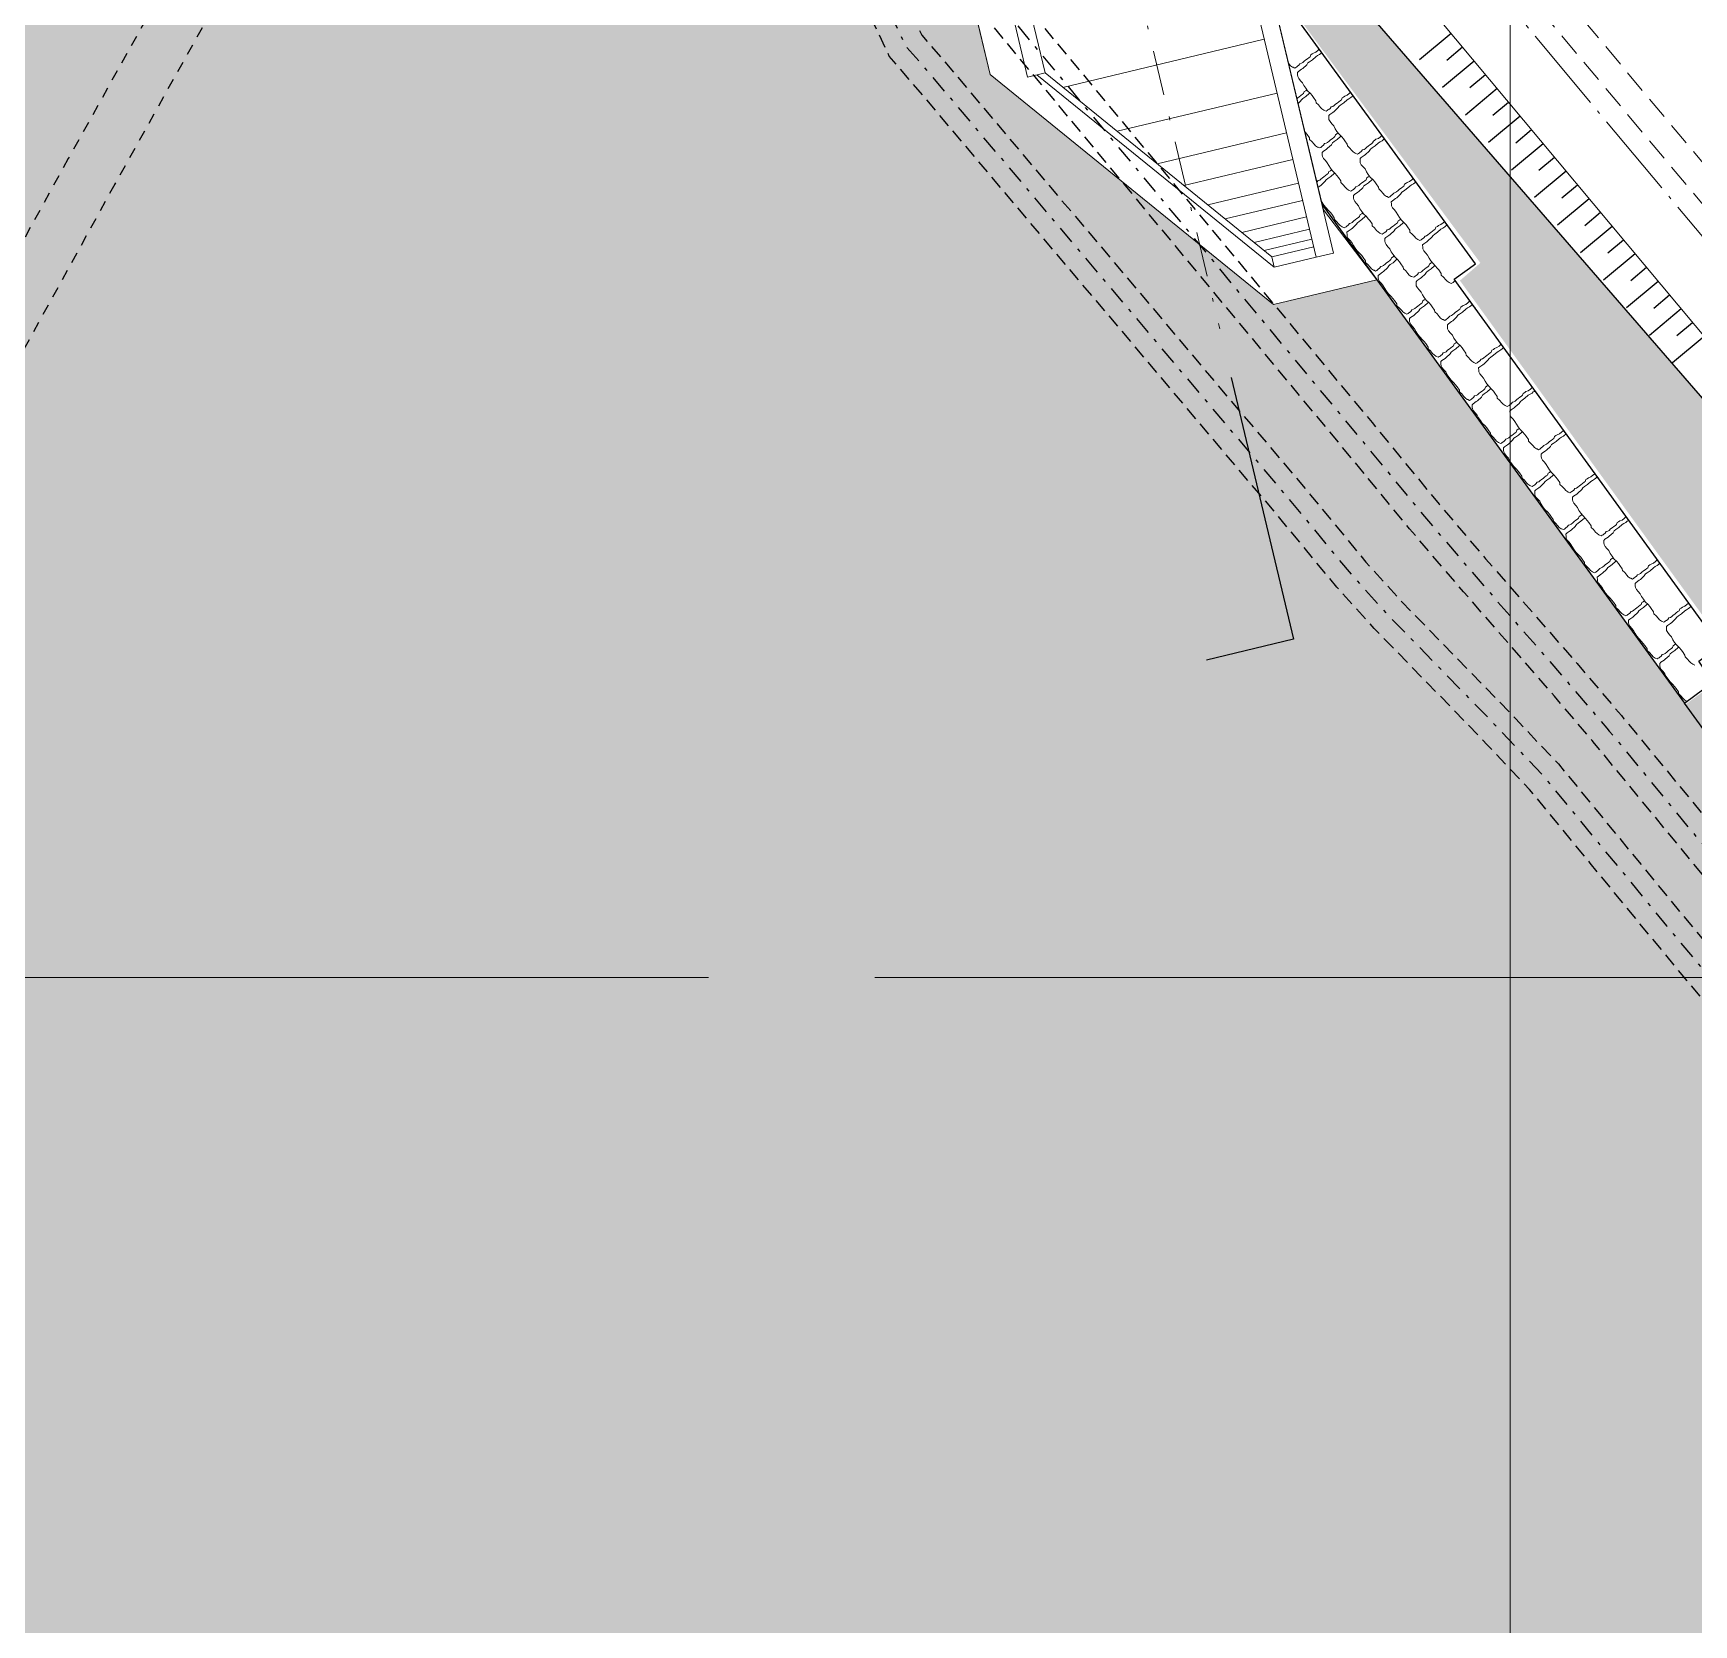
# Model space of a CAD drawing. Extents: x 61466 to 63015, y 108404 to 110397.
# Drawn here: x 62458.83 to 62505.11, y 109037.04 to 109081.38 of the extents above; entities that cross this region are included whole.
import ezdxf
from ezdxf.enums import TextEntityAlignment as Align

# ---------------------------------------------------------------- set-up
doc = ezdxf.new("R2010")
doc.units = 0
doc.header["$LTSCALE"] = 1.000015
doc.header["$MEASUREMENT"] = 0
for name, pattern in [('ACAD_ISO04W100', [30, 24, -3, 0, -3]), ('DOT', [0.55, 0.3, -0.25]), ('NASCOSTA', [9.525, 6.35, -3.175]), ('TRATTEGGIATA2', [0.375, 0.25, -0.125]), ('TRATTOPUNTO2', [0.5, 0.25, -0.125, 0, -0.125])]:
    doc.linetypes.add(name, pattern=pattern)
for name, color, linetype in [('Bâti', 7, 'Continuous'), ('colore lago', 131, 'Continuous'), ('Conduite 1000', 170, 'Continuous'), ('coordinate', 2, 'Continuous'), ('Limite fiume', 6, 'Continuous'), ('LIN010CO', 2, 'Continuous'), ('LIN010TR', 2, 'NASCOSTA'), ('LIN018CO', 6, 'Continuous'), ('LIN018TR', 6, 'NASCOSTA'), ('LIN025CO', 7, 'Continuous'), ('LIN07CO', 4, 'Continuous'), ('sezioni', 7, 'Continuous'), ('TEXT050', 3, 'Continuous'), ('TRATTCOLO-32', 255, 'Continuous')]:
    doc.layers.add(name, color=color, linetype=linetype)
doc.layers.add('Colori bordi', color=5, linetype='Continuous', plot=False)
doc.styles.add('ARIAL', font='arial.ttf')

# ---------------------------------------------------------------- blocks, each defined once
blk = doc.blocks.new('SEZ2')
at = {"layer": 'LIN07CO'}
for p, q in [((0, 0), (0, -1.5)), ((0, -1.5), (-0.5, -1.5))]:
    blk.add_line(p, q, dxfattribs=at)
at = {"layer": 'TEXT050', "style": 'ARIAL'}
blk.add_attdef('NOME_SEZIONE', text='', height=0.4, dxfattribs=at).set_placement((-0.25, -1.162), align=Align.MIDDLE)
blk = doc.blocks.new('CONTORNO')
at = {"layer": 'Colori bordi', "lineweight": 0, "ltscale": 2, "flags": 128}
blk.add_lwpolyline([(18.407, -96.98), (19.153, -100.108), (27.051, -106.511), (29.932, -105.824), (28.44, -103.877), (26.165, -94.334)], dxfattribs=at)

msp = doc.modelspace()

# ---------------------------------------------------------------- hatches: boundary and pattern name
at = {"layer": 'colore lago', "linetype": 'Continuous', "lineweight": 0}
msp.add_hatch(color=256, dxfattribs=at).paths.add_polyline_path([(62547.915, 108981.848), (62544.897, 108992.078), (62544.493, 108999.722), (62545.356, 109007.77), (62543.608, 109014.677), (62537.06, 109023.502), (62530.397, 109028.933), (62527.61, 109033.134), (62523.513, 109038.433), (62517.305, 109044.58), (62515.162, 109044.354), (62513.59, 109046.058), (62513.852, 109050.317), (62504.852, 109062.712), (62496.282, 109074.515), (62493.401, 109073.828), (62485.503, 109080.232), (62484.758, 109083.359), (62471.397, 109099.351), (62471.521, 109099.452), (62471.307, 109099.701), (62466.582, 109105.211), (62461.323, 109110.74), (62452.234, 109119.979), (62445.975, 109126.426), (62438.597, 109134.064), (62431.968, 109141.122), (62422.759, 109151.454), (62419.614, 109155.501), (62408.579, 109170.983), (62402.883, 109180.12), (62402.43, 109179.839), (62397.589, 109176.833), (62392.271, 109173.531), (62379.582, 109165.652), (62385.62, 109155.991), (62400.115, 109132.797), (62397.691, 109131.271), (62399.555, 109128.084), (62400.542, 109126.068), (62402.182, 109121.716), (62403.779, 109117.447), (62405.518, 109113.299), (62408.196, 109107.959), (62411.192, 109102.878), (62415.156, 109096.611), (62417.677, 109092.552), (62418.985, 109090.446), (62423.804, 109082.811), (62427.401, 109077.137), (62428.917, 109077.401), (62431.999, 109075.554), (62435.209, 109072.174), (62435.248, 109063.446), (62442.532, 109052.816), (62448.327, 109045.342), (62457.902, 109033.177), (62469.007, 109017.402), (62468.89, 109017.052), (62477.152, 109004.914), (62486.864, 108991.082), (62496.889, 108973.607), (62504.8, 108959.046), (62555.468, 108959.046), (62553.625, 108965.356), (62549.503, 108976.649)])
at = {"layer": 'LIN010CO', "linetype": 'Continuous', "lineweight": 0}
h = msp.add_hatch(dxfattribs=at)
h.set_pattern_fill('DOTS', color=256, scale=5, angle=-45, style=0)
h.set_pattern_definition([(225, (0, 555.0712), (0.11048543456, -0.3314563037), [0, -0.3125])])
h.paths.add_polyline_path([(62504.878, 109062.676), (62505.742, 109063.303), (62505.354, 109063.866), (62505.963, 109064.327), (62498.597, 109074.489), (62499.167, 109074.982), (62493.894, 109082.092), (62493.514, 109081.816), (62492.516, 109086.005), (62507.543, 109068.687), (62507.737, 109068.849), (62513.187, 109062.326), (62513.381, 109062.488), (62516.504, 109058.75), (62516.063, 109058.382), (62524.715, 109049.817), (62523.716, 109048.971), (62524.201, 109048.402), (62513.852, 109050.317)])

# ---------------------------------------------------------------- linework, layer by layer
at = {"layer": 'Bâti', "linetype": 'DOT'}
for p, q in [((62465.739, 109088.494), (62459.812, 109077.892)), ((62467.031, 109087.772), (62461.104, 109077.17)), ((62459.812, 109077.892), (62452.81, 109065.178)), ((62461.109, 109077.178), (62454.107, 109064.464))]:
    msp.add_line(p, q, dxfattribs=at)
at = {"layer": 'Colori bordi', "linetype": 'Continuous', "lineweight": 0, "flags": 128}
msp.add_lwpolyline([(62513.852, 109050.317), (62504.852, 109062.712), (62496.282, 109074.515), (62493.401, 109073.828), (62485.503, 109080.232), (62484.758, 109083.359)], dxfattribs=at)
at = {"layer": 'Conduite 1000', "linetype": 'TRATTEGGIATA2', "ltscale": 1.5, "flags": 128}
for points, elevation in [([(62462.951, 109124.337), (62468.482, 109118.384), (62474.066, 109112.858), (62475.014, 109111.584), (62475.806, 109109.825), (62477.042, 109106.229), (62484.673, 109085.21), (62485.796, 109083.031), (62486.539, 109082.102), (62496.147, 109070.533), (62498.015, 109068.259), (62499.314, 109066.741), (62499.508, 109066.518), (62501.86, 109063.821), (62502.044, 109063.603), (62503.096, 109062.368), (62503.169, 109062.282), (62506.669, 109058.033), (62510.917, 109052.867), (62515.172, 109047.694), (62520.198, 109041.624), (62525.225, 109035.553), (62530.361, 109029.384), (62535.499, 109023.215), (62540.212, 109017.568), (62544.926, 109011.922), (62565.713, 108987.155), (62567.128, 108985.431), (62568.411, 108983.969), (62569.163, 108983.033), (62570.114, 108981.906), (62570.457, 108981.521), (62575.082, 108975.733), (62582.399, 108967.041), (62582.754, 108965.943), (62581.736, 108965.613), (62581.445, 108966.512), (62574.254, 108975.055), (62569.64, 108980.83), (62569.306, 108981.204), (62568.337, 108982.353), (62567.592, 108983.281), (62566.312, 108984.738), (62564.89, 108986.472), (62544.106, 109011.235), (62539.391, 109016.883), (62534.677, 109022.53), (62529.539, 109028.7), (62524.402, 109034.87), (62519.374, 109040.941), (62514.347, 109047.013), (62510.091, 109052.188), (62505.844, 109057.353), (62502.347, 109061.596), (62502.28, 109061.675), (62501.229, 109062.911), (62501.048, 109063.123), (62498.701, 109065.816), (62498.504, 109066.042), (62497.195, 109067.572), (62495.322, 109069.851), (62485.71, 109081.426), (62484.894, 109082.446), (62483.691, 109084.78), (62476.034, 109105.873), (62474.81, 109109.431), (62474.086, 109111.039), (62473.256, 109112.155), (62467.714, 109117.639), (62462.167, 109123.609)], 279.04), ([(62463.405, 109120.645), (62465.133, 109118.862), (62469.02, 109114.865), (62472.915, 109110.86), (62473.768, 109109.755), (62474.27, 109108.573), (62475.053, 109106.283), (62475.959, 109103.495), (62476.864, 109100.711), (62482.403, 109083.847), (62483.598, 109081.328), (62484.158, 109080.68), (62494.437, 109068.511), (62495.976, 109066.647), (62496.99, 109065.527), (62498.469, 109064.013), (62499.969, 109062.474), (62500.142, 109062.285), (62501.341, 109061.023), (62503.051, 109058.942), (62504.767, 109056.853), (62509.889, 109050.693), (62515.014, 109044.532), (62518.195, 109040.693), (62525.264, 109032.169), (62530.391, 109026.049), (62534.032, 109021.704), (62535.529, 109019.916), (62535.642, 109019.779), (62536.737, 109018.475), (62545.242, 109008.324), (62545.418, 109008.115), (62561.204, 108989.318), (62563.166, 108986.958), (62565.561, 108984.051), (62566.396, 108983.083), (62567.418, 108981.802), (62568.805, 108980.138), (62572.623, 108975.493), (62576.608, 108970.717), (62580.658, 108965.864), (62581.152, 108964.408), (62580.139, 108964.064), (62579.709, 108965.331), (62575.787, 108970.032), (62571.799, 108974.81), (62567.981, 108979.455), (62566.589, 108981.125), (62565.572, 108982.4), (62564.743, 108983.362), (62562.342, 108986.276), (62560.383, 108988.632), (62544.599, 109007.427), (62544.422, 109007.637), (62535.917, 109017.787), (62534.82, 109019.095), (62534.706, 109019.232), (62533.211, 109021.017), (62529.571, 109025.362), (62524.442, 109031.484), (62517.372, 109040.011), (62514.19, 109043.848), (62509.066, 109050.009), (62503.943, 109056.171), (62502.224, 109058.262), (62500.538, 109060.314), (62499.359, 109061.556), (62499.192, 109061.739), (62497.703, 109063.265), (62496.211, 109064.794), (62495.167, 109065.946), (62493.616, 109067.826), (62483.344, 109079.985), (62482.694, 109080.739), (62481.407, 109083.449), (62475.846, 109100.379), (62474.941, 109103.164), (62474.037, 109105.945), (62473.27, 109108.19), (62472.836, 109109.21), (62472.105, 109110.158), (62468.252, 109114.119), (62464.365, 109118.117), (62462.637, 109119.9)], 277.833)]:
    msp.add_lwpolyline(points, close=True, dxfattribs=dict(at, elevation=elevation))
at = {"layer": 'Conduite 1000', "linetype": 'TRATTOPUNTO2', "ltscale": 2, "flags": 128}
for points, elevation in [([(62462.559, 109123.973), (62468.098, 109118.012), (62473.661, 109112.507), (62474.55, 109111.311), (62475.308, 109109.628), (62476.538, 109106.051), (62484.182, 109084.995), (62485.345, 109082.739), (62486.124, 109081.764), (62495.734, 109070.192), (62497.605, 109067.916), (62498.909, 109066.392), (62499.105, 109066.167), (62501.454, 109063.472), (62501.636, 109063.257), (62502.688, 109062.022), (62502.758, 109061.939), (62506.256, 109057.693), (62510.504, 109052.528), (62514.759, 109047.354), (62519.786, 109041.283), (62524.813, 109035.212), (62529.95, 109029.042), (62535.088, 109022.873), (62539.801, 109017.226), (62544.516, 109011.579), (62565.301, 108986.814), (62566.72, 108985.085), (62568.001, 108983.625), (62568.75, 108982.693), (62569.71, 108981.555), (62570.049, 108981.176), (62574.668, 108975.394), (62581.922, 108966.777), (62582.245, 108965.778)], 279.04), ([(62463.021, 109120.272), (62464.749, 109118.489), (62468.636, 109114.492), (62472.51, 109110.509), (62473.302, 109109.482), (62473.77, 109108.381), (62474.545, 109106.114), (62475.45, 109103.33), (62476.355, 109100.545), (62481.905, 109083.648), (62483.146, 109081.034), (62483.751, 109080.333), (62494.026, 109068.169), (62495.571, 109066.297), (62496.601, 109065.161), (62498.086, 109063.639), (62499.58, 109062.107), (62499.751, 109061.921), (62500.939, 109060.668), (62502.637, 109058.602), (62504.355, 109056.512), (62509.478, 109050.351), (62514.602, 109044.19), (62517.784, 109040.352), (62524.853, 109031.827), (62529.981, 109025.706), (62533.622, 109021.36), (62535.117, 109019.574), (62535.231, 109019.437), (62536.327, 109018.131), (62544.832, 109007.981), (62545.008, 109007.771), (62560.794, 108988.975), (62562.754, 108986.617), (62565.152, 108983.707), (62565.984, 108982.741), (62567.003, 108981.464), (62568.393, 108979.797), (62572.211, 108975.152), (62576.198, 108970.374), (62580.184, 108965.597), (62580.646, 108964.236)], 277.833)]:
    msp.add_lwpolyline(points, dxfattribs=dict(at, elevation=elevation))
at = {"layer": 'coordinate', "linetype": 'Continuous', "lineweight": 0}
for p, q in [((62500, 109249.448), (62500, 108959.046)), ((62300, 109055.071), (62477.656, 109055.071)), ((62482.291, 109055.071), (62523.523, 109055.071))]:
    msp.add_line(p, q, dxfattribs=at)
at = {"layer": 'Limite fiume', "linetype": 'Continuous'}
msp.add_line((62494.752, 109076.623), (62504.852, 109062.712), dxfattribs=at)
at = {"layer": 'Limite fiume', "linetype": 'Continuous', "flags": 128}
msp.add_lwpolyline([(62504.852, 109062.712), (62505.646, 109063.3), (62505.251, 109063.883), (62505.83, 109064.322), (62498.441, 109074.529), (62499.034, 109074.961), (62493.887, 109082.022), (62493.528, 109081.756), (62492.516, 109086.005), (62507.543, 109068.687), (62507.737, 109068.849), (62513.187, 109062.326), (62513.381, 109062.488), (62516.504, 109058.75), (62516.063, 109058.382), (62524.663, 109049.773), (62523.716, 109048.971), (62524.201, 109048.402), (62513.852, 109050.317)], close=True, dxfattribs=at)
at = {"layer": 'LIN010CO', "linetype": 'Continuous', "lineweight": 0}
for p, q in [((62493.144, 109081.212), (62487.532, 109079.874)), ((62487.034, 109080.278), (62493.355, 109075.154)), ((62493.501, 109079.714), (62489.041, 109078.651)), ((62493.765, 109078.607), (62490.156, 109077.747)), ((62493.941, 109077.868), (62490.901, 109077.143)), ((62494.099, 109077.205), (62491.568, 109076.602)), ((62494.214, 109076.722), (62492.055, 109076.207)), ((62494.324, 109076.264), (62492.517, 109075.833)), ((62494.405, 109075.92), (62492.862, 109075.553)), ((62494.472, 109075.643), (62493.142, 109075.326)), ((62494.522, 109075.432), (62493.355, 109075.154)), ((62493.355, 109075.154), (62493.424, 109074.862))]:
    msp.add_line(p, q, dxfattribs=at)
at = {"layer": 'LIN010CO', "linetype": 'Continuous', "lineweight": 0, "flags": 128}
for points in [[(62493.817, 109080.546), (62493.841, 109080.518), (62493.879, 109080.475), (62493.934, 109080.438), (62493.934, 109080.438), (62493.952, 109080.432), (62493.993, 109080.411), (62494.026, 109080.429), (62494.047, 109080.445), (62494.067, 109080.46), (62494.105, 109080.489), (62494.137, 109080.533), (62494.18, 109080.545), (62494.216, 109080.566), (62494.259, 109080.605), (62494.3, 109080.637), (62494.346, 109080.671), (62494.392, 109080.706), (62494.421, 109080.728), (62494.439, 109080.781), (62494.48, 109080.805), (62494.513, 109080.83), (62494.58, 109080.855), (62494.638, 109080.899), (62494.677, 109080.934), (62494.677, 109080.938)], [(62494.754, 109080.833), (62494.741, 109080.836), (62494.72, 109080.82), (62494.686, 109080.788), (62494.629, 109080.758), (62494.58, 109080.728), (62494.487, 109080.644), (62494.405, 109080.588), (62494.359, 109080.554), (62494.326, 109080.502), (62494.219, 109080.402), (62494.185, 109080.377), (62494.099, 109080.318), (62494.069, 109080.289), (62494.07, 109080.218), (62494.076, 109080.176), (62494.105, 109080.12), (62494.157, 109080.06), (62494.208, 109080.001), (62494.249, 109079.921), (62494.298, 109079.847), (62494.352, 109079.776), (62494.43, 109079.698), (62494.479, 109079.643), (62494.52, 109079.589), (62494.585, 109079.495), (62494.589, 109079.446), (62494.652, 109079.388), (62494.713, 109079.317), (62494.752, 109079.274), (62494.806, 109079.237), (62494.806, 109079.237), (62494.824, 109079.231), (62494.866, 109079.21), (62494.898, 109079.228), (62494.919, 109079.244), (62494.939, 109079.259), (62494.977, 109079.288), (62495.009, 109079.332), (62495.052, 109079.344), (62495.088, 109079.365), (62495.131, 109079.404), (62495.172, 109079.435), (62495.218, 109079.47), (62495.264, 109079.505), (62495.293, 109079.527), (62495.311, 109079.58), (62495.352, 109079.604), (62495.385, 109079.629), (62495.452, 109079.654), (62495.51, 109079.698), (62495.549, 109079.733), (62495.55, 109079.741)], [(62494.053, 109079.557), (62494.077, 109079.579), (62494.118, 109079.611), (62494.164, 109079.645), (62494.21, 109079.68), (62494.239, 109079.702), (62494.257, 109079.755), (62494.298, 109079.779), (62494.331, 109079.804)], [(62494.416, 109079.713), (62494.398, 109079.702), (62494.305, 109079.618), (62494.223, 109079.562), (62494.177, 109079.528), (62494.144, 109079.477), (62494.085, 109079.421)], [(62495.63, 109079.631), (62495.613, 109079.635), (62495.592, 109079.619), (62495.558, 109079.587), (62495.501, 109079.557), (62495.452, 109079.527), (62495.359, 109079.443), (62495.277, 109079.387), (62495.231, 109079.353), (62495.198, 109079.301), (62495.091, 109079.201), (62495.058, 109079.176), (62494.971, 109079.117), (62494.941, 109079.088), (62494.942, 109079.017), (62494.948, 109078.975), (62494.977, 109078.919), (62495.029, 109078.859), (62495.08, 109078.8), (62495.121, 109078.72), (62495.17, 109078.646), (62495.224, 109078.575), (62495.302, 109078.497), (62495.351, 109078.442), (62495.392, 109078.388), (62495.457, 109078.294), (62495.461, 109078.245), (62495.524, 109078.187), (62495.585, 109078.116), (62495.624, 109078.073), (62495.678, 109078.036), (62495.678, 109078.036), (62495.696, 109078.03), (62495.738, 109078.009), (62495.77, 109078.027), (62495.791, 109078.042), (62495.811, 109078.058), (62495.849, 109078.087), (62495.881, 109078.131), (62495.924, 109078.143), (62495.96, 109078.164), (62496.003, 109078.203), (62496.044, 109078.234), (62496.09, 109078.269), (62496.136, 109078.304), (62496.165, 109078.326), (62496.184, 109078.379), (62496.224, 109078.403), (62496.257, 109078.428), (62496.324, 109078.453), (62496.382, 109078.497), (62496.421, 109078.532), (62496.422, 109078.544)], [(62494.269, 109078.649), (62494.297, 109078.618), (62494.338, 109078.563), (62494.403, 109078.469), (62494.407, 109078.42), (62494.47, 109078.363), (62494.531, 109078.291), (62494.569, 109078.248), (62494.624, 109078.211), (62494.624, 109078.211), (62494.642, 109078.205), (62494.683, 109078.184), (62494.716, 109078.202), (62494.737, 109078.218), (62494.757, 109078.233), (62494.795, 109078.262), (62494.827, 109078.306), (62494.87, 109078.318), (62494.906, 109078.339), (62494.949, 109078.378), (62494.99, 109078.41), (62495.036, 109078.444), (62495.082, 109078.479), (62495.111, 109078.501), (62495.129, 109078.554), (62495.17, 109078.578), (62495.203, 109078.603)], [(62495.288, 109078.512), (62495.27, 109078.501), (62495.177, 109078.417), (62495.095, 109078.361), (62495.049, 109078.327), (62495.016, 109078.276), (62494.909, 109078.175), (62494.875, 109078.15), (62494.789, 109078.091), (62494.759, 109078.062), (62494.76, 109077.991), (62494.766, 109077.949), (62494.795, 109077.893), (62494.847, 109077.834), (62494.898, 109077.774), (62494.939, 109077.694), (62494.988, 109077.62), (62495.042, 109077.55), (62495.12, 109077.472), (62495.169, 109077.416), (62495.21, 109077.362), (62495.275, 109077.268), (62495.279, 109077.219), (62495.342, 109077.162), (62495.403, 109077.09), (62495.442, 109077.047), (62495.496, 109077.01), (62495.496, 109077.01), (62495.514, 109077.004), (62495.556, 109076.983), (62495.588, 109077.001), (62495.609, 109077.017), (62495.629, 109077.032), (62495.667, 109077.061), (62495.699, 109077.105), (62495.742, 109077.117), (62495.778, 109077.138), (62495.821, 109077.177), (62495.862, 109077.209), (62495.908, 109077.243), (62495.954, 109077.278), (62495.983, 109077.3), (62496.001, 109077.353), (62496.042, 109077.377), (62496.075, 109077.402)], [(62496.506, 109078.429), (62496.485, 109078.434), (62496.464, 109078.418), (62496.43, 109078.386), (62496.373, 109078.356), (62496.324, 109078.326), (62496.231, 109078.242), (62496.149, 109078.186), (62496.103, 109078.152), (62496.07, 109078.1), (62495.963, 109078), (62495.93, 109077.975), (62495.843, 109077.916), (62495.813, 109077.887), (62495.814, 109077.816), (62495.82, 109077.774), (62495.849, 109077.718), (62495.901, 109077.658), (62495.952, 109077.599), (62495.993, 109077.519), (62496.042, 109077.445), (62496.096, 109077.374), (62496.175, 109077.296), (62496.223, 109077.241), (62496.264, 109077.187), (62496.329, 109077.093), (62496.333, 109077.044), (62496.396, 109076.986), (62496.457, 109076.915), (62496.496, 109076.872), (62496.55, 109076.835), (62496.55, 109076.835), (62496.568, 109076.829), (62496.61, 109076.808), (62496.642, 109076.826), (62496.663, 109076.841), (62496.683, 109076.857), (62496.721, 109076.886), (62496.753, 109076.929), (62496.796, 109076.942), (62496.832, 109076.963), (62496.875, 109077.002), (62496.916, 109077.033), (62496.962, 109077.068), (62497.008, 109077.103), (62497.037, 109077.125), (62497.056, 109077.178), (62497.096, 109077.202), (62497.129, 109077.227), (62497.196, 109077.252), (62497.254, 109077.296), (62497.293, 109077.331), (62497.295, 109077.347)], [(62494.607, 109077.231), (62494.613, 109077.236), (62494.645, 109077.28), (62494.688, 109077.292), (62494.724, 109077.313), (62494.767, 109077.352), (62494.808, 109077.384), (62494.854, 109077.418), (62494.9, 109077.453), (62494.929, 109077.475), (62494.947, 109077.528), (62494.988, 109077.552), (62495.021, 109077.577)], [(62495.106, 109077.486), (62495.088, 109077.475), (62494.995, 109077.391), (62494.913, 109077.336), (62494.867, 109077.301), (62494.834, 109077.25), (62494.727, 109077.149), (62494.693, 109077.124), (62494.641, 109077.088)], [(62496.16, 109077.311), (62496.142, 109077.3), (62496.049, 109077.216), (62495.967, 109077.16), (62495.921, 109077.126), (62495.888, 109077.075), (62495.781, 109076.974), (62495.748, 109076.949), (62495.661, 109076.89), (62495.631, 109076.861), (62495.632, 109076.79), (62495.638, 109076.748), (62495.667, 109076.692), (62495.719, 109076.633), (62495.77, 109076.573), (62495.811, 109076.493), (62495.86, 109076.419), (62495.914, 109076.348), (62495.993, 109076.271), (62496.041, 109076.215), (62496.082, 109076.161), (62496.147, 109076.067), (62496.151, 109076.018), (62496.214, 109075.961), (62496.275, 109075.889), (62496.314, 109075.846), (62496.368, 109075.809), (62496.368, 109075.809), (62496.386, 109075.803), (62496.428, 109075.782), (62496.46, 109075.8), (62496.481, 109075.816), (62496.501, 109075.831), (62496.539, 109075.86), (62496.571, 109075.904), (62496.614, 109075.916), (62496.65, 109075.937), (62496.693, 109075.976), (62496.734, 109076.008), (62496.78, 109076.042), (62496.826, 109076.077), (62496.855, 109076.099), (62496.874, 109076.152), (62496.914, 109076.176), (62496.947, 109076.201)], [(62497.383, 109077.227), (62497.357, 109077.233), (62497.336, 109077.217), (62497.302, 109077.185), (62497.245, 109077.155), (62497.197, 109077.125), (62497.103, 109077.041), (62497.021, 109076.985), (62496.975, 109076.951), (62496.942, 109076.899), (62496.835, 109076.799), (62496.802, 109076.774), (62496.715, 109076.715), (62496.685, 109076.686), (62496.686, 109076.615), (62496.692, 109076.573), (62496.721, 109076.517), (62496.773, 109076.457), (62496.824, 109076.398), (62496.865, 109076.318), (62496.914, 109076.244), (62496.968, 109076.173), (62497.047, 109076.095), (62497.095, 109076.04), (62497.136, 109075.986), (62497.201, 109075.892), (62497.205, 109075.843), (62497.268, 109075.785), (62497.329, 109075.714), (62497.368, 109075.671), (62497.422, 109075.634), (62497.422, 109075.634), (62497.44, 109075.628), (62497.482, 109075.607), (62497.514, 109075.625), (62497.535, 109075.64), (62497.556, 109075.656), (62497.593, 109075.685), (62497.625, 109075.728), (62497.668, 109075.741), (62497.704, 109075.762), (62497.747, 109075.801), (62497.788, 109075.832), (62497.834, 109075.867), (62497.88, 109075.902), (62497.909, 109075.924), (62497.928, 109075.977), (62497.968, 109076.001), (62498.001, 109076.026), (62498.068, 109076.051), (62498.126, 109076.095), (62498.165, 109076.13), (62498.168, 109076.15)], [(62494.727, 109076.726), (62494.757, 109076.668), (62494.806, 109076.594), (62494.86, 109076.524), (62494.938, 109076.446), (62494.987, 109076.391), (62495.028, 109076.337), (62495.093, 109076.242), (62495.097, 109076.193), (62495.16, 109076.136), (62495.221, 109076.064), (62495.26, 109076.021), (62495.314, 109075.984), (62495.314, 109075.984), (62495.332, 109075.978), (62495.373, 109075.957), (62495.406, 109075.975), (62495.427, 109075.991), (62495.447, 109076.006), (62495.485, 109076.035), (62495.517, 109076.079), (62495.56, 109076.091), (62495.596, 109076.112), (62495.639, 109076.151), (62495.68, 109076.183), (62495.726, 109076.217), (62495.772, 109076.252), (62495.801, 109076.274), (62495.819, 109076.327), (62495.86, 109076.351), (62495.893, 109076.376)], [(62495.978, 109076.285), (62495.96, 109076.274), (62495.867, 109076.19), (62495.785, 109076.135), (62495.739, 109076.1), (62495.706, 109076.049), (62495.599, 109075.948), (62495.565, 109075.923), (62495.479, 109075.864), (62495.449, 109075.835), (62495.45, 109075.764), (62495.456, 109075.722), (62495.485, 109075.666), (62495.537, 109075.607), (62495.588, 109075.547), (62495.629, 109075.467), (62495.678, 109075.393), (62495.732, 109075.323), (62495.81, 109075.245), (62495.859, 109075.19), (62495.9, 109075.135), (62495.965, 109075.041), (62495.969, 109074.992), (62496.032, 109074.935), (62496.093, 109074.863), (62496.132, 109074.82), (62496.186, 109074.783), (62496.186, 109074.783), (62496.204, 109074.777), (62496.246, 109074.756), (62496.278, 109074.774), (62496.299, 109074.79), (62496.319, 109074.805), (62496.357, 109074.834), (62496.389, 109074.878), (62496.432, 109074.89), (62496.468, 109074.911), (62496.511, 109074.95), (62496.552, 109074.982), (62496.598, 109075.016), (62496.644, 109075.051), (62496.673, 109075.073), (62496.691, 109075.126), (62496.732, 109075.15), (62496.765, 109075.175)], [(62497.032, 109076.11), (62497.014, 109076.099), (62496.921, 109076.015), (62496.839, 109075.959), (62496.793, 109075.925), (62496.76, 109075.874), (62496.653, 109075.773), (62496.62, 109075.748), (62496.533, 109075.689), (62496.503, 109075.66), (62496.504, 109075.589), (62496.51, 109075.547), (62496.539, 109075.491), (62496.591, 109075.432), (62496.642, 109075.372), (62496.683, 109075.292), (62496.732, 109075.218), (62496.786, 109075.147), (62496.865, 109075.07), (62496.913, 109075.014), (62496.954, 109074.96), (62497.019, 109074.866), (62497.023, 109074.817), (62497.086, 109074.76), (62497.147, 109074.688), (62497.186, 109074.645), (62497.24, 109074.608), (62497.24, 109074.608), (62497.258, 109074.602), (62497.3, 109074.581), (62497.332, 109074.599), (62497.353, 109074.615), (62497.373, 109074.63), (62497.411, 109074.659), (62497.443, 109074.703), (62497.486, 109074.715), (62497.522, 109074.736), (62497.565, 109074.775), (62497.606, 109074.807), (62497.652, 109074.841), (62497.698, 109074.876), (62497.727, 109074.898), (62497.746, 109074.951), (62497.786, 109074.975), (62497.819, 109075)], [(62498.259, 109076.025), (62498.229, 109076.032), (62498.208, 109076.016), (62498.174, 109075.984), (62498.117, 109075.954), (62498.069, 109075.924), (62497.975, 109075.84), (62497.893, 109075.784), (62497.847, 109075.75), (62497.814, 109075.698), (62497.707, 109075.598), (62497.674, 109075.573), (62497.587, 109075.514), (62497.557, 109075.484), (62497.559, 109075.414), (62497.564, 109075.372), (62497.593, 109075.316), (62497.645, 109075.256), (62497.696, 109075.197), (62497.737, 109075.117), (62497.787, 109075.043), (62497.84, 109074.972), (62497.919, 109074.894), (62497.967, 109074.839), (62498.008, 109074.785), (62498.073, 109074.691), (62498.077, 109074.642), (62498.14, 109074.584), (62498.201, 109074.513), (62498.24, 109074.47), (62498.294, 109074.433), (62498.294, 109074.433), (62498.312, 109074.427), (62498.354, 109074.406), (62498.386, 109074.424), (62498.407, 109074.439), (62498.428, 109074.455), (62498.465, 109074.483), (62498.469, 109074.489)], [(62496.85, 109075.084), (62496.832, 109075.073), (62496.739, 109074.989), (62496.657, 109074.934), (62496.611, 109074.899), (62496.578, 109074.848), (62496.471, 109074.747), (62496.438, 109074.722), (62496.351, 109074.663), (62496.321, 109074.634), (62496.322, 109074.563), (62496.328, 109074.521), (62496.357, 109074.465), (62496.409, 109074.406), (62496.46, 109074.346), (62496.501, 109074.266), (62496.55, 109074.192), (62496.604, 109074.122), (62496.683, 109074.044), (62496.731, 109073.989), (62496.772, 109073.934), (62496.837, 109073.84), (62496.841, 109073.791), (62496.904, 109073.734), (62496.965, 109073.662), (62497.004, 109073.619), (62497.058, 109073.582), (62497.058, 109073.582), (62497.076, 109073.576), (62497.118, 109073.555), (62497.15, 109073.573), (62497.171, 109073.589), (62497.191, 109073.604), (62497.229, 109073.633), (62497.261, 109073.677), (62497.304, 109073.689), (62497.34, 109073.71), (62497.383, 109073.749), (62497.424, 109073.781), (62497.47, 109073.815), (62497.516, 109073.85), (62497.545, 109073.872), (62497.564, 109073.925), (62497.604, 109073.949), (62497.637, 109073.974)], [(62497.904, 109074.909), (62497.887, 109074.898), (62497.793, 109074.814), (62497.711, 109074.758), (62497.665, 109074.724), (62497.632, 109074.673), (62497.525, 109074.572), (62497.492, 109074.547), (62497.405, 109074.488), (62497.375, 109074.459), (62497.377, 109074.388), (62497.382, 109074.346), (62497.411, 109074.29), (62497.463, 109074.23), (62497.514, 109074.171), (62497.555, 109074.091), (62497.604, 109074.017), (62497.658, 109073.946), (62497.737, 109073.869), (62497.785, 109073.813), (62497.826, 109073.759), (62497.891, 109073.665), (62497.895, 109073.616), (62497.958, 109073.559), (62498.019, 109073.487), (62498.058, 109073.444), (62498.112, 109073.407), (62498.112, 109073.407), (62498.13, 109073.401), (62498.172, 109073.38), (62498.204, 109073.398), (62498.225, 109073.414), (62498.246, 109073.429), (62498.283, 109073.458), (62498.315, 109073.502), (62498.358, 109073.514), (62498.394, 109073.535), (62498.437, 109073.574), (62498.478, 109073.606), (62498.524, 109073.64), (62498.57, 109073.675), (62498.599, 109073.697), (62498.618, 109073.75), (62498.658, 109073.774), (62498.691, 109073.799), (62498.758, 109073.824), (62498.816, 109073.868), (62498.855, 109073.903), (62498.859, 109073.933), (62498.859, 109073.95)], [(62497.722, 109073.883), (62497.704, 109073.872), (62497.611, 109073.788), (62497.529, 109073.732), (62497.483, 109073.698), (62497.45, 109073.647), (62497.343, 109073.546), (62497.31, 109073.521), (62497.223, 109073.462), (62497.193, 109073.433), (62497.194, 109073.362), (62497.2, 109073.32), (62497.229, 109073.264), (62497.281, 109073.205), (62497.332, 109073.145), (62497.373, 109073.065), (62497.422, 109072.991), (62497.476, 109072.921), (62497.555, 109072.843), (62497.603, 109072.788), (62497.644, 109072.733), (62497.709, 109072.639), (62497.713, 109072.59), (62497.776, 109072.533), (62497.837, 109072.461), (62497.876, 109072.418), (62497.93, 109072.381), (62497.93, 109072.381), (62497.948, 109072.375), (62497.99, 109072.354), (62498.022, 109072.372), (62498.043, 109072.388), (62498.063, 109072.403), (62498.101, 109072.432), (62498.133, 109072.476), (62498.176, 109072.488), (62498.212, 109072.509), (62498.255, 109072.548), (62498.296, 109072.58), (62498.342, 109072.614), (62498.388, 109072.649), (62498.417, 109072.671), (62498.436, 109072.724), (62498.476, 109072.748), (62498.509, 109072.773)], [(62499.022, 109073.726), (62498.977, 109073.771), (62498.958, 109073.796), (62498.919, 109073.805), (62498.898, 109073.789), (62498.864, 109073.757), (62498.807, 109073.727), (62498.759, 109073.697), (62498.665, 109073.613), (62498.583, 109073.557), (62498.537, 109073.523), (62498.504, 109073.471), (62498.397, 109073.371), (62498.364, 109073.346), (62498.277, 109073.287), (62498.247, 109073.258), (62498.249, 109073.187), (62498.254, 109073.145), (62498.283, 109073.089), (62498.335, 109073.029), (62498.386, 109072.97), (62498.427, 109072.89), (62498.477, 109072.816), (62498.53, 109072.745), (62498.609, 109072.668), (62498.657, 109072.612), (62498.698, 109072.558), (62498.763, 109072.464), (62498.767, 109072.415), (62498.83, 109072.358), (62498.891, 109072.286), (62498.93, 109072.243), (62498.984, 109072.206), (62498.984, 109072.206), (62499.002, 109072.2), (62499.044, 109072.179), (62499.076, 109072.197), (62499.097, 109072.213), (62499.118, 109072.228), (62499.155, 109072.257), (62499.187, 109072.301), (62499.23, 109072.313), (62499.266, 109072.334), (62499.309, 109072.373), (62499.35, 109072.404), (62499.396, 109072.439), (62499.442, 109072.474), (62499.471, 109072.496), (62499.49, 109072.549), (62499.53, 109072.573), (62499.564, 109072.598), (62499.63, 109072.623), (62499.688, 109072.667), (62499.727, 109072.702), (62499.731, 109072.732), (62499.731, 109072.746)], [(62498.594, 109072.682), (62498.577, 109072.671), (62498.483, 109072.587), (62498.401, 109072.531), (62498.355, 109072.497), (62498.322, 109072.446), (62498.215, 109072.345), (62498.182, 109072.32), (62498.095, 109072.261), (62498.065, 109072.232), (62498.067, 109072.161), (62498.072, 109072.119), (62498.101, 109072.063), (62498.153, 109072.004), (62498.204, 109071.944), (62498.245, 109071.864), (62498.294, 109071.79), (62498.348, 109071.72), (62498.427, 109071.642), (62498.475, 109071.587), (62498.516, 109071.532), (62498.581, 109071.438), (62498.585, 109071.389), (62498.648, 109071.332), (62498.709, 109071.26), (62498.748, 109071.217), (62498.802, 109071.18), (62498.802, 109071.18), (62498.82, 109071.174), (62498.862, 109071.153), (62498.894, 109071.171), (62498.915, 109071.187), (62498.936, 109071.202), (62498.973, 109071.231), (62499.005, 109071.275), (62499.048, 109071.287), (62499.084, 109071.308), (62499.127, 109071.347), (62499.168, 109071.379), (62499.214, 109071.413), (62499.26, 109071.448), (62499.289, 109071.47), (62499.308, 109071.523), (62499.348, 109071.547), (62499.381, 109071.572)], [(62499.884, 109072.534), (62499.849, 109072.57), (62499.83, 109072.595), (62499.791, 109072.604), (62499.77, 109072.588), (62499.736, 109072.556), (62499.68, 109072.526), (62499.631, 109072.496), (62499.537, 109072.412), (62499.455, 109072.356), (62499.409, 109072.322), (62499.376, 109072.27), (62499.269, 109072.17), (62499.236, 109072.145), (62499.149, 109072.086), (62499.119, 109072.057), (62499.121, 109071.986), (62499.126, 109071.944), (62499.155, 109071.888), (62499.207, 109071.828), (62499.258, 109071.769), (62499.299, 109071.689), (62499.349, 109071.615), (62499.402, 109071.544), (62499.481, 109071.466), (62499.529, 109071.411), (62499.57, 109071.357), (62499.635, 109071.263), (62499.639, 109071.214), (62499.702, 109071.156), (62499.763, 109071.085), (62499.802, 109071.042), (62499.856, 109071.005), (62499.856, 109071.005), (62499.874, 109070.999), (62499.916, 109070.978), (62499.948, 109070.996), (62499.969, 109071.012), (62499.99, 109071.027), (62500.027, 109071.056), (62500.059, 109071.1), (62500.102, 109071.112), (62500.138, 109071.133), (62500.181, 109071.172), (62500.223, 109071.203), (62500.268, 109071.238), (62500.314, 109071.273), (62500.343, 109071.295), (62500.362, 109071.348), (62500.402, 109071.372), (62500.436, 109071.397), (62500.502, 109071.422), (62500.56, 109071.466), (62500.599, 109071.501), (62500.603, 109071.531), (62500.603, 109071.541)], [(62499.466, 109071.481), (62499.449, 109071.47), (62499.355, 109071.386), (62499.273, 109071.33), (62499.227, 109071.296), (62499.194, 109071.245), (62499.087, 109071.144), (62499.054, 109071.119), (62498.967, 109071.06), (62498.937, 109071.031), (62498.939, 109070.96), (62498.944, 109070.918), (62498.973, 109070.862), (62499.025, 109070.803), (62499.076, 109070.743), (62499.117, 109070.663), (62499.167, 109070.589), (62499.22, 109070.519), (62499.299, 109070.441), (62499.347, 109070.386), (62499.388, 109070.331), (62499.453, 109070.237), (62499.457, 109070.188), (62499.52, 109070.131), (62499.581, 109070.059), (62499.62, 109070.016), (62499.674, 109069.979), (62499.674, 109069.979), (62499.692, 109069.973), (62499.734, 109069.952), (62499.766, 109069.97), (62499.787, 109069.986), (62499.808, 109070.001), (62499.845, 109070.03), (62499.877, 109070.074), (62499.92, 109070.086), (62499.956, 109070.107), (62499.999, 109070.146), (62500.04, 109070.178), (62500.086, 109070.212), (62500.132, 109070.247), (62500.161, 109070.269), (62500.18, 109070.322), (62500.22, 109070.346), (62500.253, 109070.371)], [(62500.747, 109071.343), (62500.721, 109071.369), (62500.703, 109071.394), (62500.663, 109071.403), (62500.642, 109071.387), (62500.608, 109071.355), (62500.552, 109071.325), (62500.503, 109071.295), (62500.409, 109071.211), (62500.327, 109071.155), (62500.281, 109071.121), (62500.248, 109071.069), (62500.141, 109070.969), (62500.108, 109070.944), (62500.021, 109070.885), (62499.991, 109070.856), (62499.993, 109070.785), (62499.998, 109070.743), (62500.027, 109070.687), (62500.079, 109070.627), (62500.13, 109070.568), (62500.171, 109070.488), (62500.221, 109070.414), (62500.274, 109070.343), (62500.353, 109070.265), (62500.401, 109070.21), (62500.442, 109070.156), (62500.507, 109070.062), (62500.511, 109070.013), (62500.574, 109069.955), (62500.635, 109069.884), (62500.674, 109069.841), (62500.728, 109069.804), (62500.728, 109069.804), (62500.746, 109069.798), (62500.788, 109069.777), (62500.82, 109069.795), (62500.841, 109069.81), (62500.862, 109069.826), (62500.899, 109069.855), (62500.931, 109069.898), (62500.974, 109069.911), (62501.01, 109069.932), (62501.053, 109069.971), (62501.095, 109070.002), (62501.14, 109070.037), (62501.186, 109070.072), (62501.215, 109070.094), (62501.234, 109070.147), (62501.274, 109070.171), (62501.308, 109070.196), (62501.374, 109070.221), (62501.432, 109070.265), (62501.471, 109070.3), (62501.475, 109070.33), (62501.475, 109070.337)], [(62500.338, 109070.28), (62500.321, 109070.269), (62500.227, 109070.185), (62500.145, 109070.129), (62500.099, 109070.095), (62500.066, 109070.044), (62499.959, 109069.943), (62499.926, 109069.918), (62499.839, 109069.859), (62499.809, 109069.83), (62499.811, 109069.759), (62499.816, 109069.717), (62499.845, 109069.661), (62499.897, 109069.602), (62499.948, 109069.542), (62499.989, 109069.462), (62500.039, 109069.388), (62500.092, 109069.318), (62500.171, 109069.24), (62500.219, 109069.184), (62500.26, 109069.13), (62500.325, 109069.036), (62500.329, 109068.987), (62500.392, 109068.93), (62500.453, 109068.858), (62500.492, 109068.815), (62500.546, 109068.778), (62500.546, 109068.778), (62500.564, 109068.772), (62500.606, 109068.751), (62500.638, 109068.769), (62500.659, 109068.785), (62500.68, 109068.8), (62500.717, 109068.829), (62500.749, 109068.873), (62500.792, 109068.885), (62500.828, 109068.906), (62500.871, 109068.945), (62500.913, 109068.977), (62500.958, 109069.011), (62501.004, 109069.046), (62501.033, 109069.068), (62501.052, 109069.121), (62501.092, 109069.145), (62501.125, 109069.17)], [(62501.61, 109070.151), (62501.593, 109070.168), (62501.575, 109070.193), (62501.535, 109070.202), (62501.514, 109070.186), (62501.48, 109070.154), (62501.424, 109070.124), (62501.375, 109070.094), (62501.281, 109070.01), (62501.199, 109069.954), (62501.153, 109069.92), (62501.12, 109069.868), (62501.013, 109069.768), (62500.98, 109069.743), (62500.893, 109069.684), (62500.863, 109069.655), (62500.865, 109069.584), (62500.87, 109069.542), (62500.9, 109069.486), (62500.951, 109069.426), (62501.002, 109069.367), (62501.043, 109069.287), (62501.093, 109069.213), (62501.146, 109069.142), (62501.225, 109069.064), (62501.273, 109069.009), (62501.314, 109068.955), (62501.379, 109068.861), (62501.383, 109068.812), (62501.446, 109068.754), (62501.507, 109068.683), (62501.546, 109068.64), (62501.6, 109068.603), (62501.6, 109068.603), (62501.618, 109068.597), (62501.66, 109068.576), (62501.692, 109068.594), (62501.713, 109068.609), (62501.734, 109068.625), (62501.771, 109068.654), (62501.803, 109068.697), (62501.846, 109068.71), (62501.882, 109068.731), (62501.925, 109068.77), (62501.967, 109068.801), (62502.012, 109068.836), (62502.058, 109068.871), (62502.087, 109068.893), (62502.106, 109068.946), (62502.146, 109068.97), (62502.18, 109068.995), (62502.246, 109069.02), (62502.305, 109069.064), (62502.343, 109069.099), (62502.347, 109069.129), (62502.347, 109069.133)], [(62501.21, 109069.079), (62501.193, 109069.068), (62501.099, 109068.984), (62501.017, 109068.928), (62500.971, 109068.894), (62500.938, 109068.843), (62500.831, 109068.742), (62500.798, 109068.717), (62500.711, 109068.658), (62500.681, 109068.629), (62500.683, 109068.558), (62500.688, 109068.516), (62500.717, 109068.46), (62500.769, 109068.401), (62500.82, 109068.341), (62500.861, 109068.261), (62500.911, 109068.187), (62500.964, 109068.116), (62501.043, 109068.039), (62501.091, 109067.983), (62501.132, 109067.929), (62501.197, 109067.835), (62501.201, 109067.786), (62501.264, 109067.729), (62501.325, 109067.657), (62501.364, 109067.614), (62501.418, 109067.577), (62501.418, 109067.577), (62501.436, 109067.571), (62501.478, 109067.55), (62501.51, 109067.568), (62501.531, 109067.584), (62501.552, 109067.599), (62501.589, 109067.628), (62501.621, 109067.672), (62501.664, 109067.684), (62501.7, 109067.705), (62501.743, 109067.744), (62501.785, 109067.776), (62501.83, 109067.81), (62501.876, 109067.845), (62501.905, 109067.867), (62501.924, 109067.92), (62501.964, 109067.944), (62501.997, 109067.969)], [(62502.472, 109068.96), (62502.465, 109068.967), (62502.447, 109068.992), (62502.407, 109069.001), (62502.386, 109068.985), (62502.352, 109068.953), (62502.296, 109068.923), (62502.247, 109068.893), (62502.153, 109068.809), (62502.071, 109068.753), (62502.025, 109068.719), (62501.992, 109068.667), (62501.885, 109068.567), (62501.852, 109068.542), (62501.765, 109068.483), (62501.735, 109068.454), (62501.737, 109068.383), (62501.742, 109068.341), (62501.772, 109068.285), (62501.823, 109068.225), (62501.874, 109068.166), (62501.915, 109068.086), (62501.965, 109068.012), (62502.018, 109067.941), (62502.097, 109067.863), (62502.145, 109067.808), (62502.186, 109067.754), (62502.251, 109067.66), (62502.255, 109067.611), (62502.318, 109067.553), (62502.379, 109067.482), (62502.418, 109067.439), (62502.472, 109067.402), (62502.472, 109067.402), (62502.49, 109067.396), (62502.532, 109067.375), (62502.564, 109067.393), (62502.585, 109067.408), (62502.606, 109067.424), (62502.643, 109067.453), (62502.675, 109067.496), (62502.718, 109067.509), (62502.754, 109067.53), (62502.797, 109067.569), (62502.839, 109067.6), (62502.884, 109067.635), (62502.93, 109067.67), (62502.959, 109067.692), (62502.978, 109067.745), (62503.018, 109067.769), (62503.052, 109067.794), (62503.118, 109067.819), (62503.177, 109067.863), (62503.215, 109067.898), (62503.219, 109067.927), (62503.219, 109067.928)], [(62502.082, 109067.878), (62502.065, 109067.867), (62501.971, 109067.783), (62501.889, 109067.727), (62501.843, 109067.693), (62501.81, 109067.642), (62501.703, 109067.541), (62501.67, 109067.516), (62501.583, 109067.457), (62501.553, 109067.428), (62501.555, 109067.357), (62501.56, 109067.315), (62501.59, 109067.259), (62501.641, 109067.199), (62501.692, 109067.14), (62501.733, 109067.06), (62501.783, 109066.986), (62501.836, 109066.915), (62501.915, 109066.838), (62501.963, 109066.782), (62502.004, 109066.728), (62502.069, 109066.634), (62502.073, 109066.585), (62502.136, 109066.528), (62502.197, 109066.456), (62502.236, 109066.413), (62502.29, 109066.376), (62502.29, 109066.376), (62502.308, 109066.37), (62502.35, 109066.349), (62502.382, 109066.367), (62502.403, 109066.383), (62502.424, 109066.398), (62502.461, 109066.427), (62502.493, 109066.471), (62502.536, 109066.483), (62502.572, 109066.504), (62502.615, 109066.543), (62502.657, 109066.575), (62502.702, 109066.609), (62502.748, 109066.644), (62502.777, 109066.666), (62502.796, 109066.719), (62502.836, 109066.743), (62502.869, 109066.768)], [(62503.32, 109067.789), (62503.319, 109067.791), (62503.279, 109067.8), (62503.258, 109067.784), (62503.224, 109067.752), (62503.168, 109067.722), (62503.119, 109067.692), (62503.025, 109067.608), (62502.943, 109067.552), (62502.897, 109067.518), (62502.864, 109067.466), (62502.757, 109067.366), (62502.724, 109067.341), (62502.638, 109067.282), (62502.607, 109067.252), (62502.609, 109067.182), (62502.614, 109067.14), (62502.644, 109067.084), (62502.695, 109067.024), (62502.746, 109066.965), (62502.787, 109066.885), (62502.837, 109066.811), (62502.89, 109066.74), (62502.969, 109066.662), (62503.017, 109066.607), (62503.058, 109066.553), (62503.123, 109066.459), (62503.127, 109066.41), (62503.19, 109066.352), (62503.251, 109066.281), (62503.29, 109066.238), (62503.344, 109066.201), (62503.344, 109066.201), (62503.362, 109066.195), (62503.404, 109066.174), (62503.436, 109066.192), (62503.457, 109066.207), (62503.478, 109066.223), (62503.515, 109066.251), (62503.547, 109066.295), (62503.59, 109066.308), (62503.626, 109066.329), (62503.669, 109066.368), (62503.711, 109066.399), (62503.756, 109066.434), (62503.802, 109066.469), (62503.831, 109066.491), (62503.85, 109066.544), (62503.89, 109066.568), (62503.924, 109066.593), (62503.99, 109066.618), (62504.049, 109066.662), (62504.087, 109066.697), (62504.091, 109066.724)], [(62502.954, 109066.677), (62502.937, 109066.666), (62502.843, 109066.582), (62502.761, 109066.526), (62502.715, 109066.492), (62502.682, 109066.44), (62502.575, 109066.34), (62502.542, 109066.315), (62502.455, 109066.256), (62502.425, 109066.227), (62502.427, 109066.156), (62502.432, 109066.114), (62502.462, 109066.058), (62502.513, 109065.998), (62502.564, 109065.939), (62502.605, 109065.859), (62502.655, 109065.785), (62502.708, 109065.714), (62502.787, 109065.637), (62502.835, 109065.581), (62502.876, 109065.527), (62502.941, 109065.433), (62502.945, 109065.384), (62503.008, 109065.327), (62503.069, 109065.255), (62503.108, 109065.212), (62503.162, 109065.175), (62503.162, 109065.175), (62503.18, 109065.169), (62503.222, 109065.148), (62503.254, 109065.166), (62503.275, 109065.182), (62503.296, 109065.197), (62503.333, 109065.226), (62503.365, 109065.27), (62503.408, 109065.282), (62503.444, 109065.303), (62503.487, 109065.342), (62503.529, 109065.374), (62503.574, 109065.408), (62503.62, 109065.443), (62503.649, 109065.465), (62503.668, 109065.518), (62503.708, 109065.542), (62503.741, 109065.567)], [(62504.188, 109066.59), (62504.151, 109066.599), (62504.13, 109066.583), (62504.096, 109066.551), (62504.04, 109066.521), (62503.991, 109066.491), (62503.897, 109066.407), (62503.815, 109066.351), (62503.769, 109066.317), (62503.736, 109066.265), (62503.629, 109066.165), (62503.596, 109066.14), (62503.51, 109066.081), (62503.479, 109066.051), (62503.481, 109065.981), (62503.486, 109065.939), (62503.516, 109065.883), (62503.567, 109065.823), (62503.618, 109065.764), (62503.659, 109065.684), (62503.709, 109065.61), (62503.762, 109065.539), (62503.841, 109065.461), (62503.889, 109065.406), (62503.93, 109065.352), (62503.995, 109065.258), (62503.999, 109065.209), (62504.062, 109065.151), (62504.123, 109065.08), (62504.162, 109065.037), (62504.216, 109065), (62504.216, 109065), (62504.234, 109064.994), (62504.276, 109064.973), (62504.308, 109064.991), (62504.329, 109065.006), (62504.35, 109065.022), (62504.387, 109065.05), (62504.419, 109065.094), (62504.462, 109065.107), (62504.499, 109065.128), (62504.541, 109065.167), (62504.583, 109065.198), (62504.628, 109065.233), (62504.674, 109065.268), (62504.703, 109065.29), (62504.722, 109065.343), (62504.762, 109065.367), (62504.796, 109065.392), (62504.862, 109065.417), (62504.921, 109065.461), (62504.959, 109065.496), (62504.962, 109065.52)], [(62503.826, 109065.476), (62503.809, 109065.465), (62503.715, 109065.381), (62503.633, 109065.325), (62503.587, 109065.291), (62503.554, 109065.239), (62503.447, 109065.139), (62503.414, 109065.114), (62503.328, 109065.055), (62503.297, 109065.026), (62503.299, 109064.955), (62503.304, 109064.913), (62503.334, 109064.857), (62503.385, 109064.797), (62503.436, 109064.738), (62503.477, 109064.658), (62503.527, 109064.584), (62503.58, 109064.513), (62503.659, 109064.436), (62503.707, 109064.38), (62503.748, 109064.326), (62503.813, 109064.232), (62503.817, 109064.183), (62503.88, 109064.125), (62503.941, 109064.054), (62503.98, 109064.011), (62504.034, 109063.974), (62504.034, 109063.974), (62504.052, 109063.968), (62504.094, 109063.947), (62504.126, 109063.965), (62504.147, 109063.981), (62504.168, 109063.996), (62504.205, 109064.025), (62504.237, 109064.069), (62504.28, 109064.081), (62504.316, 109064.102), (62504.359, 109064.141), (62504.401, 109064.172), (62504.446, 109064.207), (62504.492, 109064.242), (62504.521, 109064.264), (62504.54, 109064.317), (62504.58, 109064.341), (62504.613, 109064.366)], [(62505.057, 109065.39), (62505.023, 109065.398), (62505.002, 109065.382), (62504.968, 109065.35), (62504.912, 109065.32), (62504.863, 109065.29), (62504.769, 109065.206), (62504.687, 109065.15), (62504.641, 109065.116), (62504.608, 109065.064), (62504.501, 109064.964), (62504.468, 109064.939), (62504.382, 109064.88), (62504.351, 109064.85), (62504.353, 109064.78), (62504.358, 109064.738), (62504.388, 109064.682), (62504.439, 109064.622), (62504.49, 109064.563), (62504.531, 109064.483), (62504.581, 109064.409), (62504.634, 109064.338), (62504.713, 109064.26), (62504.761, 109064.205), (62504.802, 109064.151), (62504.867, 109064.057), (62504.872, 109064.007), (62504.934, 109063.95), (62504.995, 109063.879), (62505.034, 109063.836), (62505.088, 109063.799), (62505.088, 109063.799), (62505.106, 109063.792), (62505.148, 109063.772)], [(62504.698, 109064.275), (62504.681, 109064.264), (62504.587, 109064.18), (62504.505, 109064.124), (62504.459, 109064.09), (62504.426, 109064.038), (62504.319, 109063.938), (62504.286, 109063.913), (62504.2, 109063.854), (62504.169, 109063.825), (62504.171, 109063.754), (62504.176, 109063.712), (62504.206, 109063.656), (62504.257, 109063.596), (62504.308, 109063.537), (62504.349, 109063.457), (62504.399, 109063.383), (62504.452, 109063.312), (62504.531, 109063.234), (62504.579, 109063.179), (62504.62, 109063.125), (62504.685, 109063.031), (62504.69, 109062.982), (62504.752, 109062.924), (62504.813, 109062.853), (62504.852, 109062.81), (62504.906, 109062.773), (62504.906, 109062.773), (62504.924, 109062.767), (62504.925, 109062.766)]]:
    msp.add_lwpolyline(points, dxfattribs=at)
at = {"layer": 'LIN010TR', "lineweight": 0, "ltscale": 0.1, "flags": 128}
for points in [[(62486.783, 109100.014), (62492.637, 109093.007), (62523.523, 109056.037)], [(62486.783, 109098.851), (62492.637, 109091.844), (62523.523, 109054.874)]]:
    msp.add_lwpolyline(points, dxfattribs=at)
at = {"layer": 'LIN010TR', "linetype": 'TRATTOPUNTO2', "lineweight": 0, "ltscale": 5, "flags": 128}
msp.add_lwpolyline([(62486.439, 109096.059), (62491.902, 109073.141)], dxfattribs=at)
at = {"layer": 'LIN018CO'}
for p, q in [((62498.351, 109081.373), (62497.47, 109080.638)), ((62498.671, 109080.99), (62498.233, 109080.623)), ((62498.992, 109080.606), (62498.111, 109079.87)), ((62499.313, 109080.222), (62498.874, 109079.856)), ((62499.633, 109079.839), (62498.752, 109079.103)), ((62499.954, 109079.455), (62499.515, 109079.088)), ((62500.274, 109079.071), (62499.394, 109078.335)), ((62500.595, 109078.687), (62500.156, 109078.321)), ((62500.915, 109078.304), (62500.035, 109077.568)), ((62501.236, 109077.92), (62500.797, 109077.554)), ((62501.557, 109077.536), (62500.676, 109076.801)), ((62501.877, 109077.153), (62501.439, 109076.786)), ((62502.198, 109076.769), (62501.317, 109076.033)), ((62502.518, 109076.385), (62502.08, 109076.019)), ((62502.839, 109076.001), (62501.958, 109075.266)), ((62503.159, 109075.618), (62502.721, 109075.251)), ((62503.48, 109075.234), (62502.599, 109074.498)), ((62503.801, 109074.85), (62503.362, 109074.484)), ((62504.121, 109074.467), (62503.241, 109073.731)), ((62504.442, 109074.083), (62504.003, 109073.716)), ((62504.762, 109073.699), (62503.882, 109072.963)), ((62505.403, 109072.932), (62504.523, 109072.196)), ((62505.083, 109073.315), (62504.644, 109072.949))]:
    msp.add_line(p, q, dxfattribs=at)
at = {"layer": 'LIN018TR', "linetype": 'ACAD_ISO04W100', "lineweight": 0, "ltscale": 0.1, "flags": 128}
msp.add_lwpolyline([(62486.783, 109097.949), (62523.523, 109053.973)], dxfattribs=at)
at = {"layer": 'LIN025CO', "linetype": 'Continuous', "lineweight": 0}
for p, q in [((62482.217, 109098.332), (62486.548, 109080.162)), ((62483.092, 109096.816), (62487.034, 109080.278)), ((62491.953, 109086.211), (62494.591, 109075.14)), ((62492.516, 109086.005), (62495.078, 109075.256)), ((62484.758, 109083.359), (62485.503, 109080.232)), ((62485.503, 109080.232), (62493.401, 109073.828)), ((62486.548, 109080.162), (62487.034, 109080.278)), ((62486.81, 109080.224), (62493.424, 109074.862)), ((62494.591, 109075.14), (62495.078, 109075.256)), ((62494.591, 109075.14), (62493.424, 109074.862)), ((62496.282, 109074.515), (62493.401, 109073.828))]:
    msp.add_line(p, q, dxfattribs=at)
at = {"layer": 'sezioni', "linetype": 'Continuous', "lineweight": 0}
msp.add_line((62493.673, 109086.972), (62524.715, 109049.817), dxfattribs=at)

# ---------------------------------------------------------------- block references
at = {"layer": 'LIN025CO', "xscale": 5, "yscale": 5, "zscale": 5, "rotation": 13.40646809281223}
msp.add_blockref('SEZ2', (62492.223, 109071.791), dxfattribs=at)
at = {"layer": 'TRATTCOLO-32', "linetype": 'Continuous', "lineweight": 0}
msp.add_blockref('CONTORNO', (62466.351, 109180.339), dxfattribs=at)

doc.saveas('drawing.dxf')
